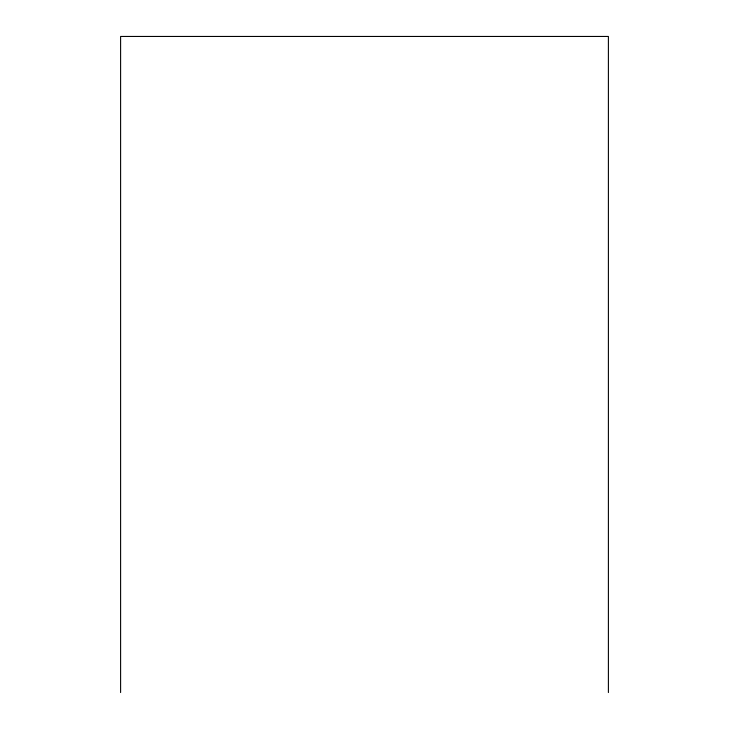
<?xml version="1.0" encoding="UTF-8"?>
<svg xmlns="http://www.w3.org/2000/svg" width="729" height="729" viewBox="0 0 729 729"><rect width="100%" height="100%" fill="white"/><g stroke="black" fill="none" stroke-linecap="round" stroke-linejoin="round"><path stroke-width="1.09" d="M608.396 692.55L608.396 36.45L120.604 36.45L120.604 692.55"/></g></svg>
